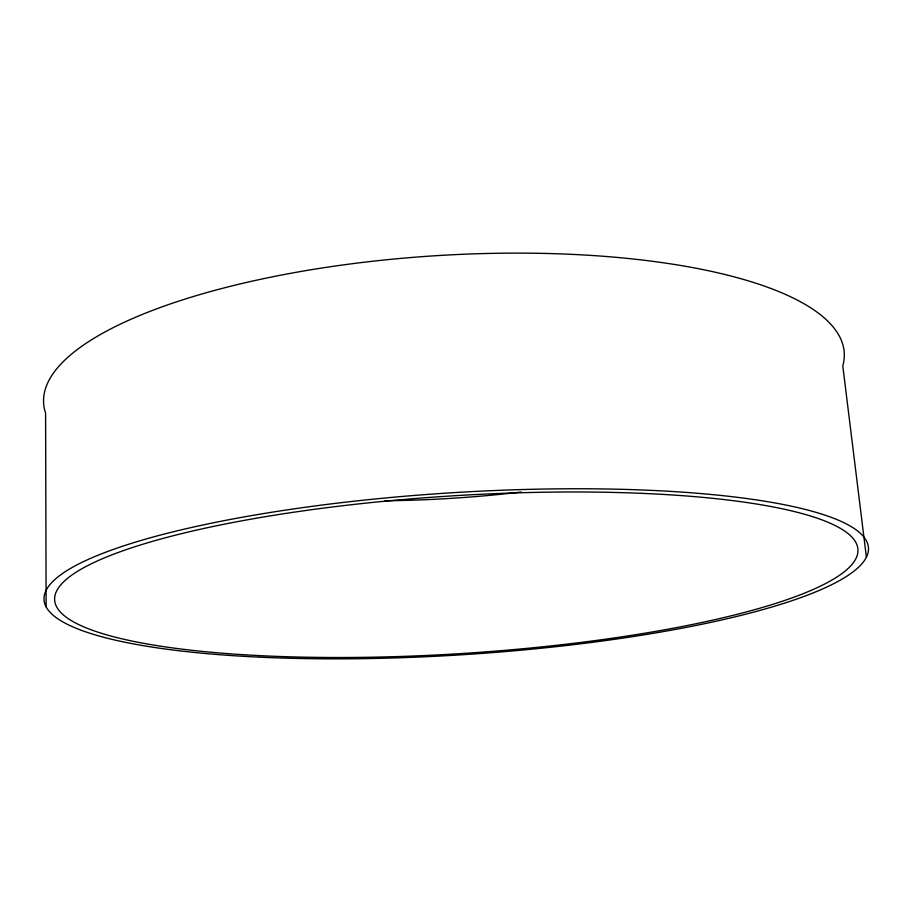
<?xml version="1.0" encoding="UTF-8"?>
<svg xmlns="http://www.w3.org/2000/svg" width="912" height="912" viewBox="0 0 912 912"><rect width="100%" height="100%" fill="white"/><g stroke="black" fill="none" stroke-linecap="round" stroke-linejoin="round"><path stroke-width="1.37" d="M866.4 557.186A413.022 81.157 -3.6 0 0 287.132 509.876A413.022 81.157 -3.6 0 0 215.232 654.349A413.022 81.157 -3.6 0 0 866.4 557.186L842.791 365.94A401.109 122.516 -3.6 0 0 441.157 255.383A401.109 122.516 -3.6 0 0 45.6 413.09L46.113 606.811M521.037 492.035A390.838 119.233 -3.6 0 1 384.989 500.768M259.339 655.614A402.42 78.968 -3.6 0 0 857.941 549.571A402.42 78.968 -3.6 0 0 251.655 519.042A402.42 78.968 -3.6 0 0 259.339 655.614"/></g></svg>
